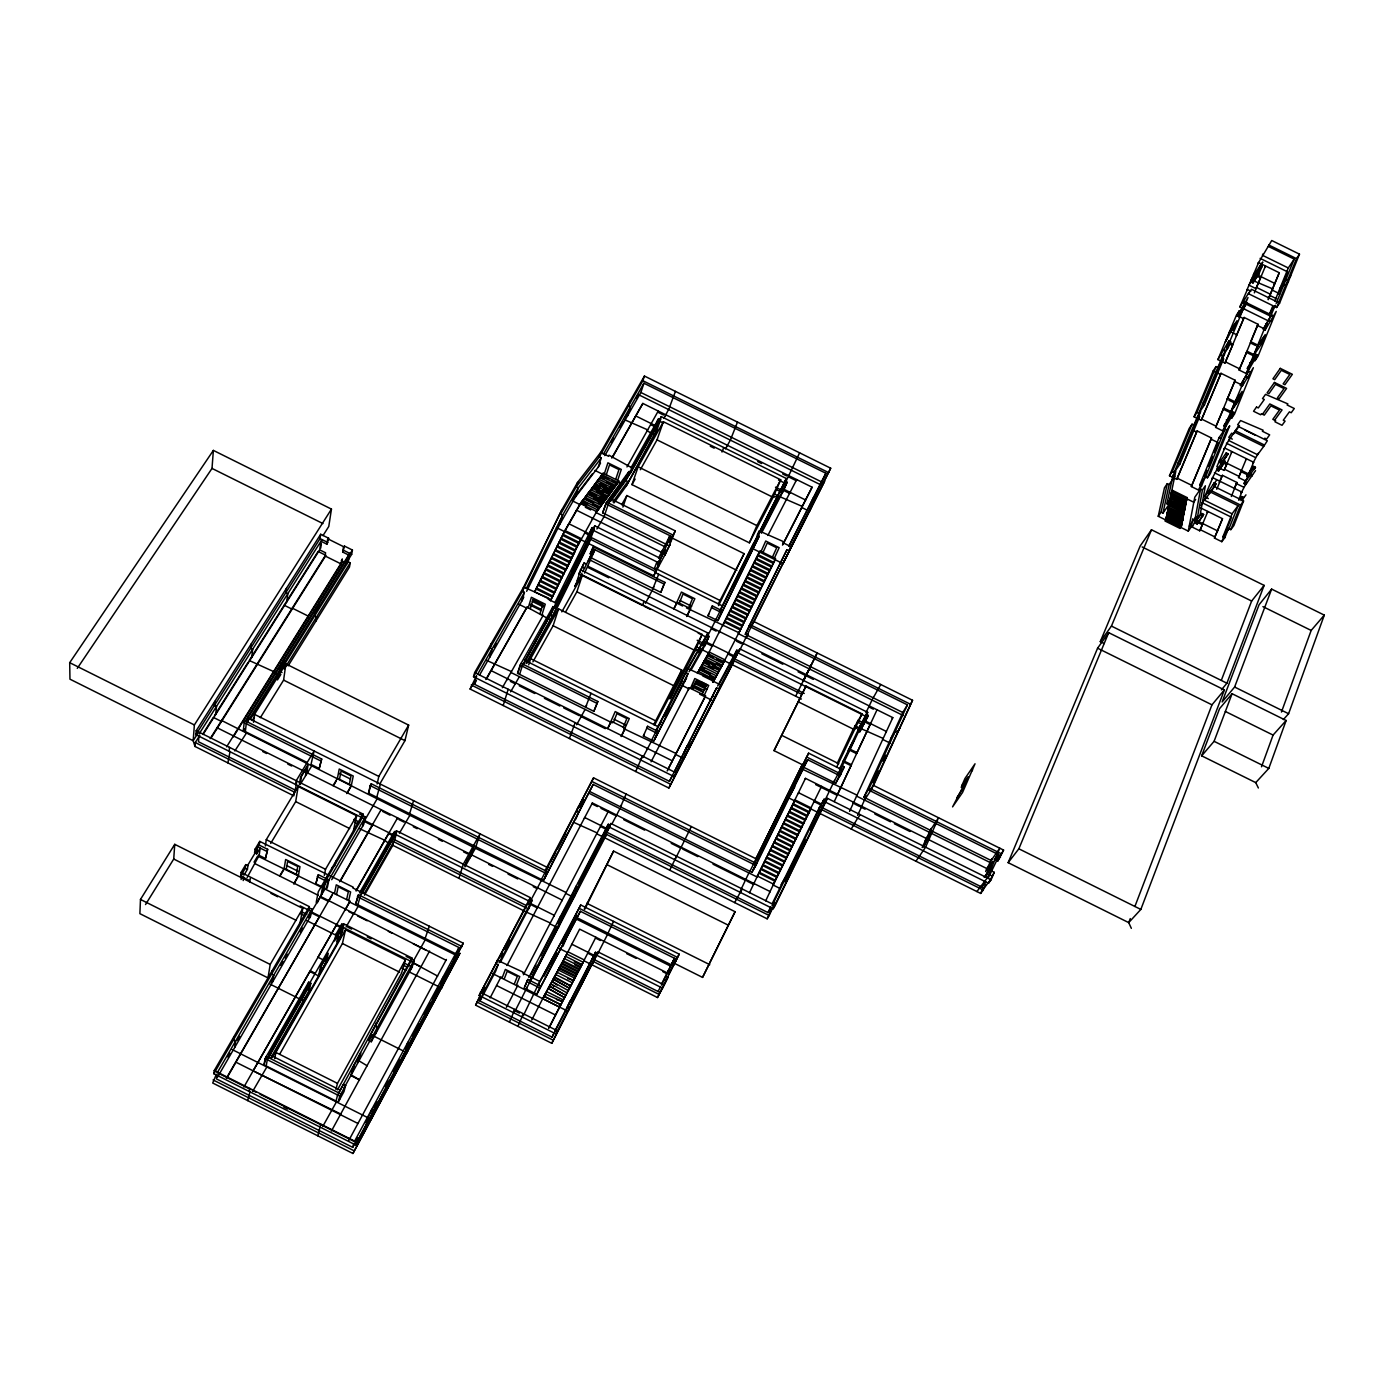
<?xml version="1.0" encoding="UTF-8"?>
<svg xmlns="http://www.w3.org/2000/svg" width="1394" height="1394" viewBox="0 0 1394 1394"><rect width="100%" height="100%" fill="white"/><g stroke="black" fill="none" stroke-linecap="round" stroke-linejoin="round"><path stroke-width="1.5" d="M140.48 899.444L139.888 913.662L267.997 977.908L270.209 964.456L302.777 908.418L174.738 844.328L140.48 899.444L270.209 964.456M145.534 904.567L173.727 859.035L174.738 844.328M77.262 668.371L212.01 468.419L213.369 450.401L331.458 509.106L328.775 526.479L322.972 535.627M331.458 509.106L194.376 724.95L193.174 740.737L194.968 746.452L293.803 795.835L296.434 784.543M194.968 746.452L195.282 742.549L199.882 735.265M362.667 826.189L364.287 818.818L195.892 734.673L196.205 730.717L320.69 534.268L328.618 538.223L326.893 544.2L320.968 541.255L319.662 549.846L325.569 552.773L325.063 555.962L340.763 563.768L342.332 558.942L341.635 563.159L233.321 736.868M198.976 735.84L198.488 741.747L295.528 790.224M214.763 701.409L214.397 705.451L216.471 706.479L215.739 714.442M216.941 728.696L217.046 727.72L562.148 900.088L561.799 900.942M227.902 762.901L230.062 751.383M229.121 751.279L229.522 747.358M251.094 644.098L250.624 648.227L252.662 649.238L251.722 657.445M307.15 762.483L243.288 730.595L244.194 722.702L349.702 553.348M245.344 731.623L246.25 723.73L351.671 554.342L352.421 550.055L344.492 546.099L343.429 547.772M247.4 721.918L247.853 717.927L352.421 550.055M253.551 722.266L254.51 714.355L285.875 663.892L408.651 725.107L404.957 740.632L379.656 784.247M216.331 1074.338L212.707 1083.016L352.926 1153.483L459.881 953.322L352.926 1153.483M247.139 877.523L259.162 855.376L260.19 848.075L256.705 853.842L254.597 852.797L255.102 849.12L259.737 841.401L353.135 887.124L352.926 888.013L463.261 943.215L355.435 1144.857L213.857 1073.711L214.24 1070.575L309.346 906.623L241.075 872.435L245.762 864.628L247.888 865.709M249.125 880.328L240.622 876.059L241.075 872.435M241.11 879.509L241.789 874.125M217.028 1074.774L216.506 1078.921L352.717 1147.367L357.788 1137.957M243.218 880.572L243.689 876.983M240.622 876.059L245.292 868.288L245.762 864.628M243.915 875.188L247.418 869.333L248.01 864.785L257.35 849.26L256.705 853.842M286.397 588.407L285.822 592.642L287.826 593.635L286.711 602.034M249.805 881.949L250.293 878.377M280.839 665.461L280.02 671.542L282.041 672.553M283.714 660.355L283.156 664.45L281.118 663.439M254.597 852.797L259.232 845.095L259.737 841.401M233.861 1036.77L233.408 1039.994L235.603 1041.091L234.697 1047.452M260.347 717.666L283.609 680.115L285.875 663.892M265.383 845.949L266.271 839.658L298.159 786.512L356.655 815.734L353.501 830.493M258.744 855.167L265.452 858.53L267.665 849.312L259.232 845.095M235.969 1062.211L357.979 1123.494M267.665 849.312L265.452 858.53M308.004 617.089L308.161 616.061L292.252 608.132M195.892 734.673L320.045 538.607L320.69 534.268M320.707 548.173L321.369 543.887M326.893 544.2L327.747 538.798L343.621 546.692L342.715 552.076L348.657 555.021L347.193 563.542L341.303 560.597M315.95 621.044L316.595 616.932L314.608 615.939L315.898 607.61L317.902 608.62L318.564 604.421M270.697 843.405L295.702 801.602L298.159 786.512M247.731 1100.615L250.101 1091.397M249.212 1091.485L249.718 1088.4M299.362 784.526L300.581 777.085L308.144 764.504L306.575 773.862M253.516 1070.191L310.252 970.799L315.358 973.361M286.293 869.368L287.6 861.457L297.724 866.51L296.347 874.404M300.163 784.543L301.54 776.197L306.872 767.31L305.46 775.709M272.178 970.694L271.621 974.075L273.782 975.155L272.649 981.829M342.715 552.076L344.492 546.099M250.171 719.548L348.239 561.869L348.97 557.617M348.239 561.869L350.208 562.845L349.476 567.062L288.157 665.827M336.041 1101.033L337.592 1094.987L343.394 1084.41L345.59 1085.508L343.987 1091.589L338.219 1102.131L264.024 1064.877L265.104 1058.604L308.649 982.178L310.81 983.258L309.451 989.879L270.61 1058.22M266.202 1065.957L267.3 1059.701L310.81 983.258M296.748 782.644L295.615 784.508L296.242 780.692L314.086 751L311.019 764.4L319.226 768.512L321.683 758.998L245.327 720.89M268.502 1057.61L269.059 1054.439L343.499 923.717L411.875 957.957L410.899 961.32M321.683 758.998L319.226 768.512M1197.185 518.707L1202.447 489.921L1205.392 485.774L1200.199 514.543L1197.185 518.707L1195.303 517.766L1200.6 489.015L1202.447 489.921M274.705 1058.708L275.855 1052.435L345.52 929.815L405.41 959.804L401.577 973.151L337.487 1089.881M300.215 922.375L302.777 908.418M1167.283 483.666L1161.115 512.121L1162.997 513.062L1169.113 484.572L1167.283 483.666L1164.46 487.778L1158.24 516.268L1188.263 531.097L1191.225 526.984L1192.759 518.742M1188.263 531.097L1194.78 497.24L1200.6 489.015M308.666 910.143L309.346 906.623M315.846 883.726L318.337 874.665L328.897 879.945L327.451 887.054L326.335 888.989L315.846 883.726L318.337 874.665M309.468 918.176L310.792 911.206L300.163 905.873M213.857 1073.711L309.817 908.174L311.942 909.236L310.601 916.224L217.569 1077.074M337.243 779.263L339.23 769.018L353.257 776.022L351.166 786.216L346.845 793.587L351.358 785.292L337.435 778.322L333.079 785.676M339.474 779.351L341.094 771.004L350.992 775.953L349.319 784.264M324.314 875.432L325.516 869.298L356.655 815.734M1173.469 512.556L1167.893 509.803L1168.608 508.775L1183.489 516.111L1182.757 517.139L1187.113 497.588L1172.476 490.357L1165.75 519.979L1167.039 516.86L1166.133 518.15M320.864 896.098L322.572 887.455L326.928 879.928M321.979 894.164L323.513 886.392L325.673 882.681M324.244 887.943L325.656 880.834L363.294 815.891M326.788 878.882L327.503 875.293M227.379 1077.109L319.801 916.119M326.335 888.989L327.764 881.879L365.367 816.936L359.495 813.991M306.854 988.067L306.175 991.395L304.014 990.315L302.707 996.902L304.85 997.982L304.206 1001.24L269.948 984.077M269.495 1055.258L307.307 988.816L308.649 982.178M331.807 868.445L331.999 867.538M336.285 860.725L334.438 866.266M320.184 897.248L328.583 901.448L328.757 900.576M345.555 908.975L345.363 909.846L349.964 901.238L257.716 856.038L254.039 862.154M334.473 893.484L336.268 884.824L350.626 892.003L348.709 900.611M319.906 973.082L321.456 965.728L326.928 956.11L325.342 963.515M336.564 894.53L338.202 886.758L348.326 891.829L346.618 899.566M1168.817 504.698L1175.822 471.189L1172.964 475.371L1166.917 503.774L1168.817 504.698L1162.997 513.062M326.301 962.348L328.252 953.252L320.498 966.896L318.599 975.905L310.078 971.635M318.773 975.068L326.475 961.511L317.989 957.26L336.651 924.571M336.093 934.032L334.595 940.88L340.206 931.035L342.314 932.098L336.721 941.943L338.219 935.113L343.848 925.215L341.722 924.152L336.093 934.032L338.219 935.113M362.196 817.773L363.015 814.044L196.205 730.717M840.094 769.54L842.255 765.829L844.276 766.839L840.059 775.831L807.701 759.73L755.792 865.447L593.182 784.404L543.486 880.503L368.539 793.134L370.177 785.606L371.257 783.759L547.18 871.598L544.479 878.621M371.257 783.759L368.539 793.134M376.972 799.111L364.113 821.345L372.355 825.457L340.45 880.834M365.367 816.936L363.747 824.307L331.72 879.684M340.572 929.31L341.722 924.152M272.178 1057.593L340.432 937.465L341.199 934.067L339.073 933.004L340.589 926.121L413.025 962.383L411.073 969.057M342.732 927.184L343.499 923.717M342.314 932.098L343.464 926.94M377.129 783.968L378.82 776.406L408.651 725.107M372.703 806.499L372.912 805.575M279.915 1053.777L342.419 943.511L345.52 929.815M376.746 797.246L380.388 784.108M372.355 825.457L372.564 824.551M453.73 959.786L456.727 954.228L355.749 903.713L358.467 894.739L462.128 946.596M348.709 911.537L353.745 914.046L353.954 913.192L346.06 927.045M358.467 894.739L355.749 903.713M357.857 904.758L361.412 892.265L396.436 830.754L530.312 897.631L528.988 901.099M380.91 810.594L381.12 809.67L339.578 881.792M356.097 891.027L389.048 832.793M317.849 1135.849L320.742 1124.087M392.097 838.839L393.439 833.385L531.079 902.145L528.448 909.027M397.342 818.801L397.569 817.877L356.306 890.156M364.461 895.209L392.812 845.304L393.718 841.697M395.53 834.414L396.436 830.754M396.14 834.361L394.781 839.815L364.217 893.554M335.919 1089.446L337.47 1083.365L405.41 959.804M409.644 813.66L413.565 800.661M338.759 1092.879L411.875 957.957M338.219 1102.131L339.787 1096.102L345.59 1085.508M339.387 1100.023L340.955 1093.976L266.306 1056.495L264.024 1064.877M340.728 1113.998L255.119 1071.847M352.194 1072.735L354.006 1065.94M357.648 1062.786L359.495 1055.938M358.572 1061.479L360.837 1053.08L353.065 1067.264L350.87 1075.576L359.513 1079.914L351.061 1074.809M406.159 956.406L414.123 960.396L412.154 967.07L371.274 1041.736L369.131 1040.656L370.856 1034.331L411.997 959.316M376.258 1022.865L375.369 1026.089L377.547 1027.169L375.77 1033.546M371.274 1041.736L373.034 1035.411L414.123 960.396M838.892 773.025L867.713 712.351L739.813 648.855L668.876 788.046L470.127 689.054L476.382 675.985M717.649 686.005L736.851 650.162L738.837 651.155L674.104 776.615L473.524 676.735L474.674 672.588L523.656 587.031L561.974 509.577L577.569 482.429L600.709 452.405L644.429 376.049L830.702 468.21L788.847 550.909L786.861 549.916L749.014 626.237L907.424 704.876L868.41 789.928L1000.143 855.428L996.205 860.638M367.197 1065.818L358.781 1060.712M672.291 775.831L669.468 781.354L474.361 684.193L476.661 675.968M491.246 643.645L490.061 647.861L492.117 648.89L489.747 657.219M352.717 1147.367L353.832 1143.498M490.671 671.577L490.967 670.549L672.326 760.828L671.891 761.786M355.435 1144.857L463.261 943.215M479.484 675.201L521.896 600.901L524.423 592.363L522.384 591.352L523.656 587.031L548.574 598.165L548.225 599.246L556.415 603.323L522.192 666.158L519.631 674.382M370.543 1113.388L371.71 1109.415L373.906 1110.53L374.812 1107.533M425.153 938.423L429.3 926.226M486.576 678.756L527.037 607.104L550.996 620.243L588.895 543.677L594.245 528.622L592.206 527.612L591.248 529.319L554.917 602.713M528.239 607.714L531.393 597.294L545.263 604.194L542.022 614.562M507.12 679.767L507.433 678.739M421.005 966.791L412.554 962.557L437.611 976.061M530.278 608.725L533.1 599.385L542.893 604.247L540.001 613.552M664.729 546.657L596.057 512.591L596.423 511.476L580.322 503.495L564.936 530.504L581.141 538.554L550.473 600.901L550.822 599.838L534.616 591.788L563.037 534.338L581.89 501.265L581.141 503.06L586.508 505.726M561.974 509.577L522.384 591.352L473.524 676.735M503.199 705.521L508.165 689.263M526.636 591.317L559.883 524.127L562.636 515.135L578.179 488.022L601.25 457.929L599.263 456.953L576.14 487.011L560.597 514.125L562.636 515.135L526.34 588.495M521.129 663.317L597.834 701.496L593.844 711.341L517.575 673.372L520.119 665.112L553.017 606.564L555.056 607.592L594.245 528.622M520.485 665.391L517.575 673.372M515.658 682.833L515.344 683.862L510.413 681.405M577.569 482.429L576.14 487.011L578.179 488.022L575.339 497.118L559.883 524.127M523.203 664.346L556.415 603.323L594.768 525.834L660.39 558.402L658.717 562.81L591.248 529.319L588.32 538.241M564.936 530.504L535.226 590.934M568.456 524.824L568.804 523.708L589.854 534.146M458.905 878.342L463.331 864.175L479.989 833.821L475.389 848.249L465.387 866.144M407.048 1052.819L408.024 1049.717L405.881 1048.636L407.85 1042.363L410.01 1043.444L411.003 1040.29M465.038 865.291L473.733 847.203L470.963 855.968M576.158 511.337L576.506 510.204L665.269 554.237L657.881 567.916M464.986 866.876L467.443 859.07M528.709 664.833L530.661 658.648L558.558 608.864L681.718 670.078L674.818 686.249L654.727 724.897M592.415 473.803L571.941 500.62L579.974 504.611L580.322 503.495M582.326 501.509L582.675 500.394L598.723 508.357L598.357 509.472L599.873 506.789L583.842 498.843L582.326 501.509L587.658 504.158M469.935 857.85L472.409 849.991M550.822 599.838L579.259 542.388L563.037 534.338M583.842 498.843L583.476 499.958L585.01 497.292L601.006 505.238L600.64 506.353L603.288 502.136L587.31 494.225L584.644 498.425L585.01 497.292M471.294 855.742L471.573 854.853M585.811 496.874L586.16 495.759L602.156 503.687L601.772 504.802L598.235 503.042M587.31 494.225L586.961 495.34L588.477 492.692L604.404 500.603L604.038 501.718L589.889 494.696M588.477 492.692L588.111 493.824L589.627 491.176L605.536 499.069L605.17 500.185L599.873 497.553M553.017 606.564L550.316 615.033L524.928 660.268M596.336 495.794L589.261 492.291L589.627 491.176M601.006 496.02L606.285 498.651L606.669 497.536L590.76 489.66L590.411 490.775L591.91 488.144L607.784 496.003L607.418 497.118L596.841 491.873M575.339 497.118L598.357 466.938L601.25 457.929M591.91 488.144L591.544 489.259L593.042 486.628L608.899 494.487L608.533 495.602L610.014 492.971L594.192 485.112L593.827 486.227L599.106 488.841M603.253 492.971L592.694 487.743L593.042 486.628M600.222 487.342L594.959 484.729L595.325 483.613L611.13 491.455L610.764 492.552L603.741 489.085M597.573 480.616L597.224 481.732L598.706 479.135L614.44 486.924L611.861 491.054L612.227 489.939L596.458 482.115L596.092 483.23L597.573 480.616L613.343 488.44L612.977 489.538L609.474 487.813M598.706 479.135L598.34 480.25L599.821 477.637L615.538 485.426L615.172 486.541L606.442 482.219M578.423 544.444L597.573 509.908L581.507 501.945M599.821 477.637L599.455 478.752L600.936 476.156L616.636 483.945L616.27 485.042L617.734 482.446L602.051 474.674L601.685 475.79M604.072 478.996L600.587 477.271L600.936 476.156M532.909 661.854L553.104 625.732L558.558 608.864M579.974 504.611L603.166 473.211L618.814 480.965L596.057 512.591M446.132 960.292L320.359 896.377L317.327 902.772M584.992 531.741L584.626 532.856L589.488 535.261M604.334 473.786L607.906 462.808L621.306 469.447L617.647 480.39M630.053 401.158L628.555 405.776L630.489 406.752L627.492 415.917M606.303 474.762L609.509 464.916L618.953 469.586L615.695 479.414M442.351 978.971L440.731 983.903L442.856 984.966L441.793 988.224M592.276 519.317L592.624 518.219M597.573 509.908L597.207 511.023L598.723 508.357M589.871 534.756L592.206 527.612M446.097 975.086L445.017 978.396L442.891 977.333M599.873 506.789L599.507 507.904L601.006 505.238M644.08 601.302L642.495 605.466L578.946 573.892L584.121 562.915L586.107 563.908M593.286 530.347L594.768 525.834M596.893 528.988L604.107 516.582L608.603 503.112L630.82 472.583L632.353 468.088L608.986 455.193L608.62 456.326L600.709 452.405L599.263 456.953L642.878 380.719L644.429 376.049M579.887 572.22L577.116 580.636L579.085 581.612L581.873 573.195M594.053 498.86L602.905 503.251L603.288 502.136M578.946 573.892L584.121 562.915M604.839 455.611L640.874 392.481L643.923 383.228L825.893 473.263L789.84 544.845M605.623 503.792L672.657 537.038L669.277 545.856L602.644 512.8L606.582 502.101L628.851 471.608L630.82 472.583L660.564 419.611L658.613 418.653L630.907 467.948M565.633 611.931L576.872 591.788L582.431 575.008L702.106 634.444L695.17 650.562L670.061 698.934L676.787 683.165L702.106 634.444M582.814 571.523L593.966 549.428L592.171 554.777L590.202 553.801L593.495 546.187M457.284 952.555L458.94 947.519L357.369 896.691M602.609 490.583L609.648 494.068L610.014 492.971M635.35 417.05L635.734 415.917L655.006 425.466M590.167 557.304L592.99 548.8L664.049 584.069L660.808 592.38L592.067 558.245M608.603 503.112L610.119 498.564L632.353 468.088L661.279 416.597L786.303 478.49L782.086 488.301M610.572 486.314L614.074 488.039L614.44 486.924M584.574 573.073L594.977 549.776L592.171 554.777M783.01 544.252L812.092 487.203L642.843 403.424L612.471 457.319M612.14 480.965L617.35 483.561L617.734 482.446M628.851 471.608L625.819 480.547L610.99 500.934M613.952 502.973L626.272 485.948L657.393 428.707L660.564 419.611M651.155 423.549L650.771 424.682L656.539 427.54M622.891 507.085L626.864 495.532L744.1 553.662L718.52 605.606M631.987 484.642L638.138 466.781L663.387 421.72L780.71 479.78L773.043 497.309L749.362 542.824L631.987 484.642L635.124 479.048M612.994 501.927L627.788 481.522L625.819 480.547L655.459 427.749L658.613 418.653M659.676 421.197L661.279 416.597M640.334 469.726L657.027 439.859L663.387 421.72M665.496 415.97L665.896 414.837M669.712 406.752L675.428 391.383M670.044 406.7L663.875 418.427M1255.75 782.626L1268.801 768.408L1286.139 720.489L1232.087 693.724L1219.593 708.605L1201.663 755.827L1255.75 782.626L1258.364 787.993M1283.351 719.583L1288.596 713.728L1324.3 615.12L1271.642 589.104L1259.078 604.717L1222.137 701.949L1234.614 687.033L1271.642 589.104M569.414 738.506L575.182 722.632M1261.518 766.787L1273.071 735.074L1286.139 720.489M1281.452 712.055L1311.162 630.437L1324.3 615.12M554.917 1030.88L595.499 952.259L597.573 953.287L551.78 1043.304L475.615 1005.161L479.745 996.344M665.931 976.201L667.987 977.246L664.224 984.983L598.096 951.945L556.032 1033.982L479.153 995.49L530.312 897.631M581.577 715.645L581.211 716.638L605.31 728.644M591.021 693.306L585.602 707.228L586.578 705.416M664.224 984.983L660.094 992.511L592.537 958.741L552.094 1037.136L479.954 1001.014L481.749 996.17M523.29 1015.773L539.757 981.481L522.75 972.977L523.081 972.141L497.257 960.222L496.02 963.55L498.128 964.613L495.672 971.217L479.954 1001.014M593.844 711.341L597.834 701.496M654.291 568.804L656.957 561.817M496.595 985.541L555.509 1015.024M658.543 558.332L669.974 535.592L667.848 541.151L669.887 542.161L675.288 530.887L610.119 498.564M528.03 904.357L529.354 900.907M1201.663 755.827L1214.087 741.312L1232.087 693.724M542.736 998.662L559.552 1007.078L584.347 959.996L568.003 951.841L542.736 998.662L492.343 973.448M556.485 527.594L653.751 575.861L659.118 564.657L657.097 563.646M659.658 561.085L656.33 569.815L589.279 536.533M663.248 553.244L670.619 536.028L667.848 541.151M659.118 564.657L653.751 575.861M658.717 562.81L664.136 551.484L662.098 550.473M502.31 977.455L505.377 969.422L519.77 976.619L516.599 984.617M1130.273 918.594L1128.722 922.619L1140.832 909.428L1224.368 689.908L1108.7 632.667L1097.583 648.193L1008.158 862.659L1128.722 922.619L1131.336 928.334M1221.405 689.856L1226.912 683.217L1264.131 585.393L1151.479 529.772L1140.187 545.978L1100.302 641.641L1104.187 643.558M479.153 995.49L529.999 899.182L532.09 900.228L529.459 907.111L500.638 961.79M537.439 887.751L537.108 888.605L533.24 886.671M648.68 597.608L649.064 596.58M666.524 550.978L664.851 555.335L670.2 544.165L666.524 550.978L664.502 549.968M669.887 542.161L675.288 530.887M541.43 879.475L593.565 777.852L756.593 859.07L808.625 753.161L841.07 769.296M545.106 870.57L593.565 777.852M653.333 588.181L645.457 603.306M658.665 574.276L652.95 588.477L653.856 586.804M1134.89 906.483L1211.961 704.824L1224.368 689.908M1221.475 679.958L1251.638 601.041L1264.131 585.393M504.419 978.518L507.172 971.304L517.331 976.392L514.491 983.554M543.486 880.503L593.182 784.404M590.202 553.801L593.931 547.145L664.938 582.396L660.808 592.38M578.092 807.143L576.663 810.803L578.702 811.831L575.861 819.097M613.465 722.336L616.88 713.606L626.83 718.555L623.345 727.267M721.987 452.039L723.747 447.526M1228.532 528.274L1224.803 537.701L1222.956 536.795L1228.968 528.727L1230.815 529.65L1240.538 505.064L1243.57 500.951L1214.017 486.384M1241.706 496.525L1241.096 498.059L1242.943 498.965L1243.535 497.431L1241.706 496.525L1239.283 499.801M1247.578 474.622L1249.39 475.511L1248.797 477.009L1246.985 476.121L1247.578 474.622L1253.624 466.363L1255.454 467.269L1244.615 482.097L1244.023 483.596L1245.853 484.485L1255.541 470.614M1255.454 467.269L1254.861 468.767L1253.032 467.861L1246.985 476.121M1263.678 446.428L1267.32 440.765L1238.22 426.425L1228.741 440.521L1257.615 454.74L1263.678 446.428L1234.648 432.14M1243.57 500.951L1233.864 525.59L1230.815 529.65M726.971 446.394L727.407 445.278M737.496 422.086L730.351 440.103L725.455 448.903M1222.956 536.795L1232.052 513.811L1238.081 505.673L1210.445 492.03L1211.055 490.514L1240.538 505.064M1200.53 507.852L1222.503 518.69L1214.453 538.067L1221.806 541.691L1231.494 517.226L1202.255 502.798L1201.018 505.83M1244.615 482.097L1246.445 482.986L1241.061 493.058L1241.81 492.047L1212.728 477.706L1211.996 478.734L1217.345 468.645L1219.158 469.534L1225.082 461.24L1223.252 460.351L1222.643 461.85L1224.472 462.738L1225.082 461.24M1228.741 440.521L1229.334 439.04L1224.019 449.077L1224.751 448.049L1253.607 462.268L1245.8 481.104L1238.552 477.532L1241.671 470.562M1257.615 454.74L1258.19 453.277L1252.857 463.296L1253.607 462.268M1238.639 500.08L1241.81 492.047M1245.853 484.485L1246.445 482.986M1228.968 528.727L1238.081 505.673M1244.023 483.596L1250.662 473.855L1252.492 474.762M1253.032 467.861L1253.624 466.363M584.365 818.417L584.713 817.511L607.383 828.82M1234.596 487.482L1236.931 482.481L1222.416 475.319L1219.262 482.307M1214.453 538.067L1222.503 518.69M1231.355 496.491L1236.931 482.481M1238.552 477.532L1246.393 458.713L1245.644 459.741M769.593 892.404L770.08 891.55L592.363 802.961L591.997 803.868L597.381 806.551M1196.993 516.547L1192.375 527.159L1199.729 530.8L1202.935 523.656M1224.751 448.049L1216.84 466.816L1224.071 470.388L1227.208 463.418M1199.729 530.8L1207.849 511.459L1207.117 512.469M1216.77 489.294L1222.416 475.319M1224.071 470.388L1231.965 451.604L1231.233 452.632M1197.132 524.039L1203.632 514.369L1201.767 513.462L1195.913 521.6L1195.285 523.133L1197.132 524.039L1203.632 514.369M1207.622 492.674L1214.122 482.934L1215.951 483.84L1209.452 493.563L1207.622 492.674L1204.695 496.752L1208.354 498.547M1217.345 468.645L1216.735 470.144L1218.565 471.033L1219.158 469.534M1221.58 463.592L1222.172 462.094L1220.36 461.205L1219.767 462.686L1221.58 463.592L1228.097 453.782L1226.267 452.876L1220.36 461.205M1201.767 513.462L1201.158 514.996L1203.005 515.919M1215.951 483.84L1215.341 485.356L1213.512 484.45L1214.122 482.934M1226.267 452.876L1225.657 454.374L1227.487 455.263M509.455 1022.098L513.706 1012.166M513.306 1012.584L514.613 1009.378M679.296 603.132L682.973 594.071L692.435 598.775L688.706 607.801M537.788 992.301L540.524 985.819L527.803 979.459L524.127 987.963L536.777 994.288L580.374 911.275L676.543 959.316L661.645 989.095M525.155 985.976L527.803 979.459M553.888 916.172L554.237 915.318L531.079 903.748M1261.187 343.83L1263.922 337.121L1257.423 346.618M1207.378 477.793L1226.79 430.032L1229.752 425.797L1210.323 473.629L1207.378 477.793L1205.549 476.887L1199.711 485.147L1201.541 486.036L1205.566 476.121M1223.897 425.832L1229.769 417.398L1231.582 418.287L1233.951 412.432L1232.139 411.544L1223.897 425.832L1225.692 426.721L1233.951 412.432M1250.383 372.024L1248.606 371.135L1240.381 385.406L1242.159 386.295L1253.363 367.702L1234.544 414.035L1231.582 418.287M1247.334 368.365L1253.223 359.757L1255.018 360.645L1257.318 354.965L1255.541 354.093L1247.334 368.365L1249.111 369.236L1257.318 354.965M1273.245 315.811L1271.485 314.939L1263.312 329.176L1265.055 330.047L1276.224 311.42L1257.98 356.306L1255.018 360.645M1267.738 320.585L1239.876 306.889L1249.111 292.357L1248.536 293.733L1276.608 307.516L1296.49 258.622L1299.487 254.161L1271.729 240.517L1257.893 263.693L1258.608 262.595L1279.256 272.736L1268.209 299.71M1276.608 307.516L1279.605 303.125L1299.487 254.161M1204.695 496.752L1212.728 477.706M1232.052 513.811L1204.555 500.237L1205.165 498.721L1202.255 502.798M526.235 989.008L610.328 825.265L608.289 824.255L528.779 977.56M527.263 987.022L514.839 1011.539M529.912 980.522L610.903 823.488L775.169 905.403L827.461 798.361L991.117 879.788L994.253 872.33L992.214 871.302M1173.173 514.003L1167.58 511.249L1168.311 510.204L1183.21 517.575L1182.199 520.049L1182.931 519.021L1167.998 511.65L1167.283 512.696L1172.877 515.449M1182.931 519.021L1181.903 521.513L1182.635 520.485L1167.702 513.114L1166.97 514.142L1167.998 511.65M1182.635 520.485L1181.624 522.977L1182.356 521.948L1167.388 514.56L1166.673 515.588L1167.702 513.114M1182.356 521.948L1181.328 524.44L1182.06 523.412L1167.074 516.024L1166.36 517.052L1167.388 514.56M1182.06 523.412L1181.049 525.921L1181.781 524.893L1166.778 517.488L1166.046 518.516L1167.074 516.024M1181.781 524.893L1180.753 527.385L1183.21 517.575M1199.711 485.147L1219.123 437.542L1224.977 429.143L1226.79 430.032M1243.326 301.156L1269.498 314.016L1272.53 306.575M1274.813 300.999L1288.283 267.962L1294.224 259.11L1268.244 246.355M1169.479 475.755L1172.302 471.625L1174.131 472.531L1197.777 415.726L1199.589 416.632L1193.856 425.083L1192.062 424.194L1189.221 428.411L1169.479 475.755L1176.763 479.344L1197.132 430.903L1211.525 438.012L1191.347 486.541L1198.631 490.13L1202.674 480.233M1204.277 476.278L1206.699 470.336M1208.319 466.363L1212.362 456.465M1213.965 452.492L1218.007 442.595L1210.811 439.04M1194.066 416.754L1196.923 412.537L1198.718 413.426L1221.806 357.962L1223.601 358.833L1217.833 367.476L1216.056 366.587L1213.198 370.874L1194.066 416.754L1201.245 420.291L1221.005 373.296L1235.189 380.283L1227.086 399.329L1227.818 398.266L1234.945 401.786L1230.954 411.578L1223.81 408.059L1215.603 427.366L1222.782 430.903L1243.5 382.008M1250.976 341.774L1257.998 345.224L1254.13 354.703L1247.09 351.253L1239.109 370.02L1246.166 373.487L1264.375 328.845L1257.388 325.412L1251.045 340.903M1270.979 312.657L1272.583 308.684M1279.64 291.398L1287.603 271.865L1260.106 258.36M1242.159 386.295L1243.709 382.479M1265.055 330.047L1266.571 326.353M1274.726 306.332L1270.683 316.246L1242.751 302.533M1205.549 476.887L1224.977 429.143M1229.769 417.398L1232.139 411.544M1240.381 385.406L1248.606 371.135M1253.223 359.757L1255.541 354.093M1263.312 329.176L1271.485 314.939M1276.172 303.422L1294.224 259.11M1268.226 298.978L1279.256 272.736M1187.113 497.588L1185.841 501.422L1186.573 500.394L1171.901 493.162L1171.187 494.173L1172.18 491.751L1170.768 493.807M1191.347 486.541L1211.525 438.012M1215.603 427.366L1235.189 380.283M1239.109 370.02L1258.12 324.332L1244.145 317.449L1236.217 335.937M1186.573 500.394L1185.562 502.833L1186.294 501.805L1171.605 494.556L1170.89 495.584L1171.901 493.162M1186.294 501.805L1185.283 504.245L1186.015 503.217L1171.309 495.968L1170.594 496.978L1185.736 504.645L1184.743 507.085L1173.678 501.631M1186.015 503.217L1185.022 505.656L1185.736 504.645M1185.458 506.057L1184.464 508.514L1185.179 507.486L1170.402 500.202L1169.705 501.23L1171.012 497.362L1170.298 498.39L1185.458 506.057L1184.743 507.085M1185.179 507.486L1184.168 509.943L1184.9 508.915L1170.106 501.613L1169.392 502.642L1170.402 500.202M1184.9 508.915L1183.889 511.371L1184.621 510.343L1169.81 503.042L1169.096 504.07L1170.106 501.613M1184.621 510.343L1183.611 512.8L1184.342 511.79L1169.514 504.471L1168.799 505.499L1184.064 513.219L1183.053 515.693L1183.767 514.665L1168.904 507.329L1168.189 508.357L1169.514 504.471M1184.342 511.79L1183.332 514.247L1184.064 513.219M1182.757 517.139L1183.767 514.665M559.586 924.588L558.192 927.951L549.916 923.821L550.247 922.967L526.74 912.234M563.821 914.377L562.409 917.792L560.318 916.747L557.513 923.56L573.335 893.031L575.391 894.059L573.962 897.492L565.737 893.38L566.086 892.526L475.389 848.249M1241.078 311.611L1238.778 317.118L1246.863 302.846L1241.078 311.611L1239.318 310.757L1236.461 315.114L1217.903 359.582L1224.977 363.067L1233.01 344.318L1229.491 342.593M1261.605 267.352L1259.862 266.498L1262.79 262.037L1257.615 271.917L1259.357 272.771L1253.554 281.623L1251.812 280.769L1248.937 285.16L1255.855 288.558L1261.047 276.692M1171.483 492.779L1172.476 490.357M1176.763 479.344L1197.132 430.903M1201.245 420.291L1221.005 373.296M1224.977 363.067L1244.145 317.449M1254.339 292.879L1265.491 265.975L1264.776 267.073M1170.594 496.978L1171.605 494.556M1170.298 498.39L1171.309 495.968M1168.799 505.499L1169.81 503.042M1167.893 509.803L1168.904 507.329M1167.58 511.249L1168.608 508.775M1167.283 512.696L1168.311 510.204M600.919 825.579L600.535 826.485L607.017 829.709M517.923 1026.35L522.227 1016.435M521.844 1016.853L523.168 1013.665M574.049 891.289L576.21 886.096L578.283 887.124L579.747 883.639M1233.028 330.221L1236.983 320.742L1229.212 332.486M1220.761 355.278L1222.538 356.15L1230.658 341.861L1228.881 340.99L1217.903 359.582M1230.658 341.861L1228.306 347.507L1226.528 346.618L1228.881 340.99M1239.318 310.757L1237.036 316.264L1248.013 297.549L1229.438 342.262L1226.528 346.618M1252.979 282.965L1256.36 274.879L1254.635 274.026L1251.254 282.111L1252.979 282.965L1258.799 274.13L1262.162 266.01L1260.42 265.156L1254.635 274.026M1251.254 282.111L1257.057 273.259L1260.42 265.156M1008.158 862.659L1018.857 848.789L1108.7 632.667M1100.302 641.641L1111.436 626.08L1151.479 529.772M1174.131 472.531L1179.829 464.202L1199.589 416.632M1198.718 413.426L1204.451 404.922L1223.601 358.833M1239.876 306.889L1247.403 289.482L1250.871 291.172M1258.608 262.595L1246.689 290.562L1247.403 289.482M1225.988 340.868L1229.926 331.406L1236.931 334.856M1172.302 471.625L1192.062 424.194M1196.923 412.537L1216.056 366.587M1262.999 253.935L1262.441 255.276L1288.283 267.962M686.597 677.972L653.716 741.12L643.383 735.98L647.635 726.274L658.02 731.449L654.657 739.308M536.777 994.288L580.374 911.275M608.289 824.255L604.299 833.281L769.157 915.492L775.291 902.423M985.593 884.493L983.258 890.052L821.031 809.322L818.905 812.946L980.662 893.432L982.997 887.873M988.015 878.481L999.115 855.585L995.804 859.941L997.825 860.952L1003.575 850.079L873.533 785.432L871.25 789.126M995.804 859.941L998.121 854.417L994.183 859.628M607.331 826.102L773.147 908.783L826.154 800.208L824.115 799.198L823.262 801.027L988.485 883.238L994.253 872.33M997.825 860.952L1003.575 850.079M606.338 834.292L604.839 837.846L767.17 918.82L769.157 915.492M609.37 827.112L610.903 823.488M609.561 827.06L532.159 977.56M932.272 831.225L991.099 860.481L991.901 858.669L985.628 871.511L991.361 863.949L987.614 872.818L984.181 877.331M985.506 876.809L990.559 866.876M653.716 724.653L681.718 670.078M661.453 984.251L674.487 958.288L671.699 964.021L673.755 965.049L679.192 954.158L580.74 904.985L538.398 984.756M616.183 815.926L616.566 815.02M626.133 794.075L620.539 806.865L621.48 805.052M635.699 771.527L641.588 758.092M640.63 759.939L642.286 756.036M562.915 946.334L565.72 939.765L563.664 938.737L580.74 904.985M647.147 749.467L647.548 748.508M651.643 740.092L685.918 672.622L707.002 635.35L709.006 636.326L705.486 644.394L690.832 670.479M655.947 730.404L687.678 668.545L707.891 632.998L580.34 569.658M544.026 996.292L560.806 1004.691L544.026 996.292L550.717 983.763L567.027 992.911M544.34 995.699L544.775 994.706L531.741 1019.99M545.298 993.939L562.409 1001.537L556.467 999.533M653.716 741.12L687.974 673.65L685.918 672.622L687.678 668.545L712.787 679.784L712.317 680.795L720.541 684.872L718.677 688.915L716.638 687.887L669.468 781.354M546.57 991.587L563.315 999.951M707.943 615.782L712.334 605.92L722.214 610.816L717.771 620.661L707.943 615.782L708.832 614.092M554.08 986.429L550.717 983.763M554.132 977.612L554.481 976.811L570.721 985.924L555.979 978.536M555.387 975.312L555.736 974.511L572.307 982.805L571.941 983.606M567.654 978.536L573.526 980.487L556.973 972.21L556.624 973.012L564.361 958.567L580.775 966.774L580.409 967.575L574.938 964.84M584.313 909.01L613.587 851.107L735.074 911.711L702.559 977.403L673.616 962.94M557.861 970.729L558.21 969.928L574.746 978.187L574.38 978.989M564.361 958.567L564.012 959.386L579.643 929.136L669.068 973.814M565.232 957.12L565.581 956.319L581.96 964.509L581.594 965.31L574.328 961.668M566.452 954.89L566.8 954.071L583.145 962.261L582.797 963.062M684.471 681.736L687.974 673.65M718.241 604.003L744.1 553.662M571.54 945.062L571.906 944.243L594.733 955.657M655.389 753.579L655.807 752.603M704.214 641.798L707.891 632.998M584.94 909.01L613.587 851.107M711.864 627.77L711.428 628.781L716.133 631.116M715.802 619.685L785.188 481.296L787.14 482.254L783.254 491.019L761.42 533.188M704.597 646.102L709.006 636.326M716.098 619.337L707.49 636.239M720.228 609.84L786.303 478.49M749.362 542.824L756.872 525.608L780.71 479.78M962.505 784.63L961.268 787.453L966.774 779.455L952.572 806.882L962.557 792.437L975.033 763.79L964.979 778.462L961.895 785.519L968.168 776.772L962.888 788.917L956.772 797.769M717.771 620.661L759.19 536.202L757.203 535.226L759.103 530.887L783.393 541.604L782.905 542.684L790.834 546.622L788.847 550.909M688.392 689.751L689.263 687.765L705.521 695.833L704.615 697.819M751.575 548.069L778.479 495.532M690.483 688.375L694.804 678.529L708.71 685.43L704.301 695.24M698.952 670.653L699.387 669.643L715.401 677.606L714.948 678.599L709.616 675.951M710.591 674.156L699.945 668.859L700.38 667.865L716.377 675.811L715.924 676.804L722.162 665.147L706.305 657.271L705.852 658.264M701.931 665.304L702.367 664.311L718.311 672.239L717.858 673.232M702.907 663.544L703.36 662.551L719.287 670.462L718.834 671.455M709.197 664.415L703.9 661.784L704.336 660.791L720.245 668.684L719.792 669.678L712.735 666.175M759.19 536.202L718.642 618.971M922.148 847.517L931.175 828.472L930.373 830.284L863.914 797.229L902.807 712.508L907.424 704.876M692.522 689.385L696.408 680.551L706.218 685.43L702.262 694.229M706.828 656.522L707.281 655.529L723.103 663.387L722.667 664.38M713.083 657.393L707.803 654.779L708.239 653.786L724.061 661.645L723.608 662.62M697.401 673.424L709.215 652.043L725.019 659.885L712.996 682.206L713.449 681.213L702.733 675.898M712.735 645.23L712.299 646.224L704.423 642.32M719.287 632.667L719.722 631.674M686.44 607.906L738.89 632.719L738.437 633.712L903.277 715.558M788.987 475.755L788.499 476.853L796.201 480.669L796.688 479.571L767.867 535.453M707.803 654.779L759.416 551.954L722.754 625.941M799.616 452.823L785.205 483.056M758.946 553.017L759.887 550.891L775.587 558.68L774.628 560.771M761.072 551.484L765.724 541.011L779.159 547.685L774.402 558.088M763.023 552.442L767.223 543.068L776.702 547.772L772.45 557.112M790.102 492.343L789.614 493.424L781.895 489.608M565.79 995.246L549.463 986.098L563.943 994.323M557.182 985.018L551.972 981.446L568.264 990.576L577.168 973.604L560.684 965.362L560.336 966.164L576.802 974.406L578.371 971.322L561.904 963.097L561.573 963.899L578.005 972.123L595.883 937.256M588.198 952.398L587.832 953.2L594.367 956.458M552.094 1037.136L554.22 1032.431M713.972 680.394L714.425 679.401L698.394 671.438L697.941 672.431L700.38 667.865M716.899 675.01L717.352 674.016L701.374 666.088L700.938 667.081L704.475 668.841M720.75 667.9L721.203 666.924L705.312 659.031L704.876 660.024L715.453 665.287M716.429 663.527L721.709 666.14L722.162 665.147M728.504 653.054L728.051 654.047L734.342 657.184M551.78 1043.304L569.414 1008.123L567.306 1007.06L570.198 1000.665L572.324 1001.728L597.573 953.287M556.032 1033.982L557.461 1030.828L480.355 992.214M683.565 753.684L687.103 745.912L689.176 746.957L690.971 743.037M739.813 631.012L773.269 563.42L757.587 555.648M668.876 788.046L734.272 660.843M674.104 776.615L739.813 648.855M569.414 1008.123L567.968 1011.277L544.618 999.603M572.324 1001.728L573.805 998.505M685.621 754.712L683.862 758.563L675.637 754.468L676.055 753.509L623.832 728.679M592.311 959.037L595.499 952.259M772.816 564.343L773.757 562.374L758.057 554.603M674.173 772.137L716.638 687.887M738.977 651.869L753.736 621.463L912.547 700.276L870.431 790.921L864.507 800.051M873.533 785.432L912.547 700.276M713.188 700.868L715 696.913L712.979 695.902M596.597 955.204L598.096 951.945M733.035 658.264L736.851 650.162M805.07 501.073L805.558 499.993L782.365 488.51M865.116 809.2L861.213 807.248L866.301 796.131M857.606 815.42L861.771 806.359L861.213 807.248M873.045 782.714L878.429 770.952M882.925 761.141L885.626 755.269M902.807 712.508L745.302 634.322L749.885 624.547L910.212 704.127M608.011 933.196L613.534 921.382M742.828 644.376L743.298 643.366M849.556 811.395L892.787 717.614L588.233 566.382M786.861 549.916L745.302 634.322M782.94 563.612L824.551 481.383L782.94 563.612L753.143 548.835M809.513 511.337L811.517 507.033L809.583 506.074L813.608 497.397L815.56 498.355L817.598 493.981M830.667 792.071L837.097 795.26L851.455 764.696L843.475 760.741M848.789 751.593L854.435 739.517L848.545 749.658L856.508 753.614L870.588 723.625M834.274 801.567L877.035 709.79M823.68 802.979L834.57 780.431M839.432 769.139L861.074 723.817M865.918 712.787L873.306 697.401M857.798 730.822L866.301 714.46L868.288 715.436L859.784 731.798L857.798 730.822L865.413 715.976M842.255 765.829L833.717 782.226M590.254 791.775L751.924 872.348L803.554 767.205L835.738 783.219L839.083 776.057M859.784 731.798L868.288 715.436M837.236 763.32L853.285 729.114L862.067 713.885L806.028 686.057L774.036 750.634L803.031 765.062M578.336 883.395L605.257 831.434L768.007 912.6L770.621 907.006M772.381 903.277L819.864 806.499M771.997 905.873L823.262 801.027M836.539 767.38L862.067 713.885M767.17 918.82L772.415 907.651M765.689 900.872L774.959 881.2L758.824 873.149L749.484 892.787M774.472 882.053L821.554 786.355L821.031 787.261M758.824 873.149L805.488 778.357L988.712 869.507M740.493 890.592L748.874 872.94M741.259 890.557L740.353 892.439L742.288 889.006M808.625 753.161L749.902 871.355M702.559 977.403L735.074 911.711M774.036 750.634L806.028 686.057M661.401 985.192L673.86 959.996M667.987 977.246L659.153 994.445L593.617 961.686L592.136 964.892L657.498 997.546L662.899 986.743M668.65 974.598L679.192 954.158M669.712 870.204L676.543 856.23M681.161 847.221L680.725 848.11L671.246 843.37M685.186 839.083L691.319 826.555M802.839 681.474L817.215 652.95L803.728 680.586M810.21 666.541L811.047 664.851M521.896 600.901L523.796 597.068M566.243 569.449L574.764 552.233M552.216 611.199L550.316 615.033L552.338 616.043L550.996 620.243L526.74 663.509M554.115 607.366L564.57 586.247M572.167 570.878L579.765 555.526M731.763 587.554L753.44 543.799M736.137 579.207L738.071 575.321M745.79 559.743L750.617 550.02M738.437 633.712L775.099 559.726L773.409 563.037M751.854 625.523L830.702 468.21M746.26 637.598L748.195 633.712L747.254 635.298M753.771 622.194L784.909 559.395M755.653 859.279L802.404 764.435L755.513 859.959M589.645 793.569L756.942 876.948L795.207 799.982L811.36 808.015L773.078 884.998L779.542 888.222M786.965 877.314L788.899 873.411M796.636 857.815L798.57 853.912M785.049 881.827L805.889 839.85M810.611 830.319L821.031 809.322M674.835 859.749L675.759 857.885M676.578 856.421L684.367 840.791M597.312 954.576L607.453 934.59M788.777 546.169L825.893 473.263M548.644 1028.458L559.9 1006.276M549.201 1027.465L568.63 989.775M667.621 770.028L705.521 695.833M782.504 545.124L812.092 487.203M667.186 770.987L705.068 696.826M712.996 682.206L716.377 675.811M721.709 666.14L740.266 630.018L724.584 622.229M550.369 984.565L556.973 972.21M651.068 761.804L689.263 687.765M699.945 668.859L704.336 660.791M703.9 661.784L708.239 653.786M561.852 943.424L576.454 915.074M563.385 941.02L565.319 937.256M573.091 922.166L575.025 918.385M761.124 532.456L787.14 482.254M531.811 978.936L606.738 834.187M611.844 824.15L619.947 808.677M506.388 1007.304L517.854 985.244M523.43 974.737L608.498 811.012L608.115 811.9L600.953 808.328M659.554 724.845L661.54 721.012M663.527 717.178L682.433 680.725M780.483 491.664L781.32 490.061L775.5 487.186M642.791 757.674L650.928 742.166M664.833 715.366L668.806 707.699M762.57 526.862L768.582 515.292M531.027 974.633L535.941 965.171M540.837 955.709L555.544 927.341M574.328 891.097L576.332 887.246M805.697 675.585L806.202 674.609M803.519 680.429L810.681 666.018L795.643 696.181M647.635 726.274L646.677 728.104L657.062 733.279M643.383 735.98L644.342 734.168M712.334 605.92L711.445 607.592L721.343 612.506M490.113 997.877L501.056 976.828M506.98 965.537L592.363 802.961M481.714 992.598L484.676 987.004M500.516 956.981L502.502 953.217M504.489 949.436L509.472 940.026M546.465 869.908L548.504 866.075M550.525 862.224L555.596 852.623M557.617 848.789L565.72 833.438M579.59 807.161L583.424 799.877M475.615 1005.161L480.529 995.839M530.434 901.029L541.081 881.06M482.341 994.549L498.128 964.613M499.122 962.714L532.09 900.228M673.79 608.864L677.345 602.156L690.657 608.777L686.719 616.496L694.839 598.723L681.422 592.067L674.26 608.202M607.54 728.574L611.408 721.325L625.401 728.278L621.166 736.537L629.304 718.59L615.207 711.567L608.132 727.755M658.055 991.482L660.564 986.76M664.049 584.069L664.938 582.396M719.077 684.524L732.303 659.867L801.48 694.229M657.498 997.546L659.153 994.445M576.663 724.741L585.114 709.407M458.94 947.519L354.39 1141.581L259.998 1094.151M365.89 1122.902L368.94 1117.256M374.045 1107.742L377.129 1102.027M385.354 1086.762L388.421 1081.047M393.561 1071.516L399.712 1060.085M405.881 1048.636L407.937 1044.82M413.06 1035.306L419.211 1023.893M424.334 1014.362L430.485 1002.948M432.541 999.132L438.692 987.719M443.728 978.344L448.729 969.074M657.707 563.49L664.136 551.484M348.779 1140.501L446.411 959.455M331.458 1130.987L429.579 951.039M369.131 1040.656L371.815 1035.742M322.694 1126.579L336.424 1101.922M343.638 1088.749L369.706 1041.161M413.513 960.814L425.205 939.852M539.757 981.481L565.058 935.426M543.747 976.549L556.851 952.66M551.449 963.254L555.474 955.918M794.772 782.104L792.716 785.833L794.754 786.843L790.659 794.214L788.638 793.203L786.617 796.863L817.302 812.127M803.554 767.205L807.701 759.73M561.817 611.879L582.431 575.008M621.724 504.715L626.864 495.532M754.642 862.572L756.593 859.07M745.825 879.457L745.337 880.311L713.031 864.21M740.301 892.265L734.673 902.615M525.921 663.178L552.338 616.043L590.342 539.251L655.407 571.54M510.605 691.86L519.37 676.682M626.272 485.948L657.585 430.066M578.98 577.29L574.798 586.491L576.663 583.145M588.303 560.615L591.091 555.648L589.679 559.865L682.642 606.024M752.812 870.501L756.681 863.583L592.101 781.564M751.924 872.348L755.792 865.447M804.965 779.281L805.488 778.357M798.135 793.656L798.64 792.75L821.223 803.989M615.172 486.541L616.636 483.945M502.345 687.747L543.242 615.172M617.35 483.561L618.814 480.965M626.969 466.938L658.212 411.038L657.811 412.171L663.579 415.029M602.644 512.8L606.582 502.101L673.581 535.331M602.905 503.251L604.404 500.603M604.038 501.718L605.536 499.069M605.17 500.185L606.669 497.536M606.285 498.651L608.899 494.487M609.648 494.068L611.13 491.455M610.764 492.552L612.227 489.939M614.074 488.039L615.538 485.426M698.377 652.619L700.502 648.872M689.037 671.769L708.117 638.051L698.167 633.103M756.942 876.948L757.43 876.094L773.565 884.144L773.078 884.998M753.91 883.5L753.422 884.336L746.957 881.113M581.141 503.06L582.675 500.394M359.53 892.892L394.519 831.486L396.593 832.532L361.656 893.937M589.261 492.291L590.76 489.66M362.126 892.509L391.644 840.669L526.374 907.999M592.694 487.743L595.325 483.613M594.959 484.729L596.458 482.115M485.844 679.523L527.037 607.104M600.587 477.271L603.166 473.211M611.757 458.086L642.843 403.424M252.662 1091.397L266.846 1066.985M399.416 833.176L409.766 815.49M353.745 914.046L358.153 906.292M477.689 674.156L524.423 592.363M603.341 454.27L643.923 383.228M470.127 689.054L473.193 683.67M494.016 647.217L496.142 643.47M611.147 442.142L613.308 438.378M619.772 427.052L622.996 421.406M625.087 417.73L627.126 414.175M636.291 398.126L638.33 394.572L820.613 484.781M243.915 1087.006L349.964 901.238M474.361 684.193L476.417 680.603M598.357 466.938L600.518 463.156M559.586 522.192L561.643 518.603M226.42 1078.207L333.201 892.84M328.583 901.448L332.138 895.262M880.747 684.489L873.236 697.836M227.78 1056.966L229.923 1053.237M237.485 1040.168L239.646 1036.439M271.028 982.212L273.189 978.466M280.752 965.397L282.912 961.668M285.073 957.922L287.234 954.193M300.215 931.784L302.376 928.038M308.492 917.461L311.21 912.774L319.627 916.991M324.663 889.529L311.367 911.903L340.031 926.243M814.776 800.766L814.253 801.672L822.303 805.697M808.468 813.678L809.13 812.545M363.015 814.044L318.285 891.794L316.211 902.388M311.942 909.236L217.29 1072.7L250.432 1089.359M865.482 716.202L867.713 712.351M848.266 750.495L853.058 742.235M849.085 750.739L842.934 761.664L850.915 765.62M819.01 808.328L824.115 799.198M829.604 790.346L829.064 791.269L815.682 784.613M839.92 774.262L844.276 766.839M835.738 783.219L840.913 774.018L806.534 756.942M827.461 798.361L821.885 807.509L984.042 888.187L989.27 881.374M856.508 753.614L857.049 752.673L849.085 748.717M279.671 876.007L284.202 868.323L298.438 875.449L293.768 884.04L298.281 876.338L299.989 866.667L285.648 859.488L284.062 869.229L280.438 875.362M333.985 784.787L336.163 781.11M781.128 884.632L785.171 877.784L787.209 878.795L789.248 875.345M837.097 795.26L837.637 794.353M768.007 912.6L770.987 907.564M773.147 908.783L775.169 905.403M300.599 783.811L311.454 766.386M892.23 718.555L892.787 717.614M885.835 732.425L886.392 731.484L864.263 720.489M890.818 738.611L895.401 731.066L897.405 732.059L899.722 728.26M853.163 803.258L853.72 802.352M863.914 797.229L869.229 788.115L1000.927 853.581M252.209 720.559L254.51 716.882M277.458 679.941L280.891 674.4M284.271 668.963L350.208 562.845M234.819 750.948L246.024 733.714M857.624 818.226L851.229 829.012M857.902 818.261L860.15 814.636M226.612 746.836L341.809 562.113M243.288 730.595L244.42 728.783M211.226 737.792L325.952 555.37L318.111 551.466L249.247 660.495L273.555 671.542L276.657 674.156M327.573 539.879L328.618 538.223M210.18 738.628L324.976 556.101M197.809 733.401L193.174 740.737L69.961 679.174L69.7 662.673L213.369 450.401M199.133 733.871L322.014 539.583M203.001 733.732L213.317 717.387L221.489 721.465L221.594 720.471L473.455 847.291M214.484 715.54L248.097 662.324M203.088 734.464L319.575 549.968M1262.162 266.01L1255.802 276.221L1254.06 275.367L1251.185 279.776L1272.652 288.872L1271.92 289.952L1278.838 293.35M1248.536 293.733L1251.446 289.29L1279.605 303.125M1255.855 288.558L1256.586 287.46L1270.439 294.273L1269.707 295.371L1276.625 298.769M1229.351 332.8L1235.676 323.216L1225.274 341.948M1222.538 356.15L1228.306 347.507M1221.806 357.962L1224.716 353.606L1205.531 399.747L1202.639 404.033L1204.451 404.922M1274.133 284.568L1274.865 283.47L1254.147 273.294M1280.058 288.14L1285.982 279.323L1287.725 280.177L1290.722 275.751M1257.388 325.412L1258.12 324.332M1288.509 281.187L1285.512 285.613L1283.769 284.759L1277.845 293.559L1279.57 294.413M1197.777 415.726L1200.67 411.474L1180.857 459.096L1177.982 463.296L1179.829 464.202M1269.498 314.016L1275.423 305.286M1257.266 346.287L1265.229 334.63L1261.361 344.161L1253.398 355.784L1246.358 352.316M930.373 830.284L938.528 817.738L925.599 847.186L915.91 861.213M971.932 770.917L972.559 769.993M925.546 839.258L926.156 838.386M935.304 825.056L935.932 824.168M1169.113 484.572L1173.661 477.95M925.668 839.484L931.628 830.807L923.786 846.733M1246.166 373.487L1249.111 369.236M924.867 841.296L930.216 833.525L923.159 846.977M1234.352 403.214L1240.817 393.892L1237.994 400.827L1231.547 410.132M1158.24 516.268L1161.115 512.121M1166.917 503.774L1169.845 499.557M1222.782 430.903L1225.692 426.721M1198.631 490.13L1201.541 486.036M1223.252 460.351L1226.215 456.169M1195.634 499.488L1193.717 502.206L1171.779 491.385M1216.735 470.144L1228.097 453.782M1218.565 471.033L1224.472 462.738M1262.494 414.245L1269.847 403.946L1282.044 409.941L1274.604 420.204M1213.512 484.45L1216.474 480.303M1204.555 500.237L1215.341 485.356M1195.303 517.766L1189.343 526.061L1191.225 526.984M1216.892 531.916L1217.642 530.922L1195.582 520.032M1241.113 500.707L1243.535 497.431M1242.943 498.965L1245.975 494.853M1221.806 541.691L1224.803 537.701M991.134 860.499L999.794 848.197L987.301 877.889L976.898 891.55M986.394 869.682L992.789 861.231L984.948 877.174M982.003 887.176L985.924 882.053M980.662 893.432L983.258 890.052M988.485 883.238L991.117 879.788M698.986 649.604L695.17 650.562L576.872 591.788M1268.801 245.013L1296.49 258.622M1257.057 273.259L1258.799 274.13M1253.433 274.391L1260.333 277.789M1242.803 307.499L1244.563 308.353M1269.22 320.481L1270.979 321.352M1265.56 323.652L1267.32 324.523M1238.203 315.968L1243.431 318.546M1250.244 342.837L1255.506 345.433M1228.776 343.673L1232.296 345.398M1223.113 349.667L1224.873 350.521M1249.634 362.719L1251.411 363.573M1225.692 361.987L1239.841 368.957M1246.271 376.868L1248.066 377.739M1213.198 370.874L1220.29 374.359M1234.457 381.346L1241.549 384.831M1228.881 400.2L1234.213 402.831L1242.141 391.383L1238.151 401.211L1230.222 412.624L1223.078 409.104M1264.776 438.152L1266.588 439.058L1269.655 434.858L1262.389 431.269L1263.156 430.223L1240.608 420.552L1237.628 424.787L1239.44 425.675L1233.516 434.074L1231.704 433.185L1228.776 437.35L1232.366 439.127M1226.267 419.995L1228.062 420.883M1245.051 430.136L1255.593 435.346M1235.241 430.659L1264.253 444.947M1201.959 419.245L1216.317 426.32M1219.123 437.542L1220.917 438.43M1226.406 443.205L1255.192 457.389M1192.811 430.171L1196.418 431.948M1219.959 459.846L1248.902 474.117M1250.069 475.371L1251.899 476.26M1219.227 460.891L1226.459 464.446M1240.921 471.573L1248.153 475.145M1224.803 469.36L1239.301 476.504M1214.418 472.758L1221.667 476.347M1236.182 483.491L1243.431 487.064M1208.232 491.158L1210.062 492.065M1172.964 475.371L1174.811 476.278M1177.477 478.316L1192.062 485.513M1194.85 521.042L1202.203 524.667M1200.461 529.79L1215.185 537.056M1142.122 546.936L1251.638 601.041M1262.929 606.617L1311.162 630.437M642.878 380.719L828.646 472.618M640.874 392.481L821.815 482.028M1111.436 626.08L1226.912 683.217M1234.614 687.033L1288.596 713.728M757.744 461.623L761.577 463.522M782.731 473.995L786.582 475.894M663.561 423.114L657.724 420.221L654.57 429.335L656.504 430.293L654.936 434.789L647.217 430.973L647.618 429.84L624.076 419.507M710.295 446.254L714.198 448.171M778.497 480.006L786.303 483.875L782.417 492.622L776.615 489.747M655.459 427.749L657.393 428.707M1097.583 648.193L1211.961 704.824M1225.326 711.445L1273.071 735.074M774.698 494.103L778.566 496.003L773.043 497.309L657.027 439.859M780.501 496.961L802.282 506.423L801.777 507.503L807.579 510.378M1214.087 741.312L1268.801 768.408M638.138 466.781L756.872 525.608M594.977 470.44L602.8 474.326M618.448 482.08L621.585 483.631M603.428 476.661L608.655 479.24M756.228 558.297L771.91 566.086M755.757 559.36L771.44 567.131M600.709 483.474L605.972 486.07M599.594 484.973L610.119 490.183M754.381 561.991L770.08 569.78M753.91 563.054L769.593 570.826M752.551 565.703L768.251 573.492M752.08 566.748L767.763 574.52M750.721 569.397L766.404 577.186M750.251 570.442L765.933 578.231M748.874 573.108L764.574 580.897M748.421 574.154L764.104 581.925M669.538 536.707L736.834 570.355M747.045 576.802L762.745 584.591M746.592 577.848L762.257 585.619M586.421 499.296L593.53 502.833M592.38 504.384L597.73 507.033M745.215 580.514L760.897 588.285M744.744 581.542L760.427 589.331M743.385 584.208L759.068 591.997M742.915 585.253L758.597 593.025M585.341 507.277L590.707 509.943M741.538 587.919L757.238 595.691M741.085 588.948L756.768 596.719M739.709 591.614L755.391 599.403M739.256 592.642L754.938 600.431M660.408 554.882L662.464 555.91M737.879 595.325L753.562 603.097M737.426 596.353L753.091 604.125M736.032 599.019L751.732 606.808M735.579 600.047L751.261 607.819M734.202 602.713L749.902 610.502M733.749 603.741L749.432 611.53M655.633 568.508L719.827 600.378M732.373 606.425L748.055 614.214M731.92 607.436L747.602 615.224M654.814 572.359L722.022 605.71M730.543 610.119L746.226 617.908M730.09 611.147L745.755 618.919M728.696 613.83L744.396 621.602M728.26 614.841L743.926 622.613M562.688 535.435L578.893 543.486M591.631 549.515L593.6 550.508M726.866 617.525L742.549 625.314M726.413 618.535L742.096 626.324M561.137 538.171L577.36 546.204M560.806 539.269L576.994 547.319M725.037 621.219L740.719 629.008M680.045 600.518L691.598 606.233M559.255 541.987L575.461 550.038M558.907 543.102L575.112 551.135M557.356 545.821L573.561 553.871M557.008 546.918L573.213 554.969M555.457 549.654L571.662 557.705M555.126 550.752L571.313 558.802M587.885 567.428L608.777 577.813M736.555 641.257L741.259 643.592M761.873 653.821L782.836 664.224M798.065 671.803L813.312 679.366M868.619 706.828L873.341 709.163M582.709 567.166L584.696 568.16M553.557 553.488L569.78 561.538M553.226 554.585L569.432 562.618M551.658 557.321L567.881 565.372M551.327 558.402L567.532 566.452M644.08 606.251L650.44 609.405M735.962 651.887L867.469 717.196L863.06 724.81L857.223 721.918M549.776 561.155L565.981 569.205M549.445 562.235L565.633 570.285M706.427 642.094L734.812 656.191M863.722 721.43L870.03 724.584M547.877 564.988L564.082 573.039M547.546 566.069L563.734 574.119M697.174 640.282L703.517 643.418L702.628 645.126L697.871 642.773M733.174 658.142L804.251 693.445M858.042 720.175L863.862 723.068M862.206 723.225L864.193 724.218M545.978 568.804L562.183 576.855M545.646 569.885L561.852 577.935M697.07 647.217L700.886 649.116M702.471 649.9L708.779 653.037M724.566 660.878L801.376 699.039M855.045 725.699L858.878 727.598L853.285 729.114L797.908 701.6M860.464 728.382L883.186 738.454L882.611 739.395L890.539 743.333M544.078 572.638L560.301 580.688M716.586 659.135L721.865 661.749M543.747 573.718L559.952 581.768M542.196 576.471L558.402 584.522M541.865 577.552L558.053 585.602M540.297 580.305L556.502 588.355M539.966 581.368L556.171 589.418M708.222 666.175L713.519 668.806M538.398 584.138L554.603 592.189M538.067 585.201L554.272 593.252M536.498 587.954L552.704 596.022M536.185 589.035L552.372 597.085M701.53 682.206L706.915 684.872M532.613 600.344L543.416 605.71M695.153 681.352L705.922 686.702M532.299 601.406L543.085 606.773M696.495 683.234L703.674 686.806M694.125 683.165L706.706 689.42M530.731 604.177L541.534 609.544M693.114 684.994L703.918 690.361M530.4 605.24L541.203 610.589M692.679 685.987L701.67 690.466M1018.857 848.789L1140.832 909.428M692.104 686.824L702.907 692.208M518.62 604.142L526.705 608.167M682.346 685.534L688.828 688.758M699.649 694.142L711.567 700.067M781.982 735.474L838.7 763.668M553.104 625.732L674.818 686.249M998.435 856.456L1000.474 857.467M212.01 468.419L322.938 523.569M802.23 769.087L857.049 795.155L856.491 796.061L928.752 831.991M930.687 832.967L991.099 863.008M854.783 804.059L859.61 806.464M874.857 814.044L890.452 821.798M894.356 823.749L909.951 831.504M320.045 538.607L327.956 542.545M343.76 550.403L351.671 554.342M989.566 874.77L991.604 875.78M530.661 658.648L655.372 720.698M524.492 660.198L657.637 726.448M520.119 665.112L596.859 703.308M793.308 803.78L809.461 811.831L808.956 812.719L792.803 804.687M614.04 719.234L625.592 724.985M791.426 807.596L807.579 815.629M790.921 808.485L807.056 816.535M486.523 660.338L511.459 671.577L511.145 672.588L612.21 722.894M789.527 811.395L805.697 819.445M789.021 812.301L805.174 820.334M787.645 815.211L803.798 823.244M787.14 816.1L803.275 824.133M519.213 685.778L534.721 693.498M544.409 698.324L559.9 706.044M563.768 707.96L579.277 715.68M785.746 819.01L801.916 827.06M785.258 819.899L801.393 827.949M783.864 822.826L800.017 830.859M783.358 823.715L799.511 831.748M474.674 672.588L675.863 772.746M781.982 826.625L798.135 834.675M781.476 827.513L797.612 835.546M780.082 830.423L796.235 838.474M779.594 831.312L795.73 839.362M778.201 834.239L794.353 842.29M777.695 835.128L793.848 843.161M471.242 684.977L670.601 784.264M776.301 838.038L792.472 846.088M775.813 838.927L791.949 846.96M774.419 841.854L790.572 849.904M773.931 842.725L790.067 850.776M772.537 845.653L788.69 853.703M772.032 846.524L788.185 854.574M284.167 605.205L292.113 609.178M770.638 849.469L786.791 857.502M770.15 850.34L786.286 858.373M768.756 853.267L784.909 861.318M768.268 854.139L784.404 862.189M766.857 857.066L783.01 865.116M766.369 857.937L782.522 865.988M764.975 860.882L781.128 868.932M764.487 861.753L780.623 869.786M763.093 864.681L779.246 872.731M762.605 865.552L778.741 873.585M761.194 868.497L777.347 876.547M760.723 869.351L776.859 877.401M759.312 872.296L775.465 880.346M609.736 812.702L614.58 815.124M623.78 819.707L644.655 830.127M682.624 849.051L697.836 856.63M574.049 822.495L597.102 832.915L596.737 833.804L603.219 837.045M283.609 680.115L404.957 740.632M607.575 864.96L727.651 924.867M254.51 714.355L378.82 776.406M247.853 717.927L546.465 867.016M244.194 722.702L320.585 760.845M370.177 785.606L546.187 873.498M338.969 773.304L350.486 779.054M586.769 903.26L709.773 964.683M579.294 908.365L677.467 957.399M262.717 751.558L266.585 753.492M287.791 764.086L291.642 766.003M382.74 811.5L390.041 815.159M398.98 819.62L403.911 822.077M413.286 826.764L417.154 828.698M438.413 839.31L442.281 841.244M463.557 851.873L467.426 853.808M488.719 864.437L492.587 866.371M508.078 874.108L517.749 878.934M673.424 960.797L675.48 961.825M69.7 662.673L194.376 724.95M577.517 917.966L673.11 965.728M576.942 919.343L670.427 966.042M668.301 970.416L670.34 971.444M364.322 820.421L393.997 835.267M388.821 833.699L392.132 835.337M529.11 903.782L537.37 907.912M595.517 938.057L600.396 940.497M626.586 953.583L636.152 958.358M662.917 971.74L666.733 973.639M353.884 819.393L359.722 822.303M392.707 838.787L525.486 905.124M195.282 742.549L294.413 792.088M354.756 822.233L358.641 824.185M664.224 979.407L666.28 980.435M359.791 828.803L384.779 840.286L387.863 842.83M392.812 845.304L525.085 911.415M295.702 801.602L349.65 828.559M594.541 954.176L662.533 988.154M559.499 948.565L567.654 952.642M583.981 960.814L590.516 964.073M266.271 839.658L325.516 869.298M258.064 847.012L266.515 851.246M317.205 876.599L327.764 881.879M526.758 981.446L539.495 987.806M255.102 849.12L257.21 850.183M286.833 865.639L298.159 871.32M349.772 902.11L456.901 955.709M255.137 863.74L318.477 895.436M357.596 915.963L367.18 920.772M388.299 931.331L392.132 933.266M413.251 943.825L425.972 950.185M245.292 868.288L247.418 869.333M347.751 927.167L351.637 929.118M367.214 936.907L371.1 938.859M514.351 1010.563L519.474 1013.124M336.477 925.424L341.53 927.951M270.924 893.345L277.72 896.76M301.714 911.781L306.785 914.307M404.225 963.097L410.045 966.007M300.581 913.732L303.962 915.422M403.145 965.084L407.013 967.018M476.783 1001.955L553.191 1040.203M306.697 920.58L340.432 937.465M402.186 968.394L406.055 970.329M409.679 972.141L438.413 986.534M173.727 859.035L296.312 920.423M342.419 943.511L399.677 972.193M307.307 988.816L309.451 989.879M370.856 1034.331L373.034 1035.411M372.756 1035.62L403.615 1051.093M275.855 1052.435L337.47 1083.365M269.059 1054.439L339.544 1089.812M265.104 1058.604L339.787 1096.102M369.95 1115.374L372.128 1116.472L371.257 1119.399L232.084 1049.525M214.24 1070.575L356.272 1141.947M252.349 1090.317L256.165 1092.234M283.784 1107.028L287.687 1108.997M213.09 1079.932L353.762 1150.625M548.191 988.433L564.553 997.599L548.191 988.433M553.226 979.128L569.501 988.241L553.226 979.128M559.447 967.645L559.099 968.447L575.6 976.689L575.949 975.887L559.447 967.645M563.141 960.832L562.793 961.633L579.207 969.841L579.573 969.039L563.141 960.832M1166.464 518.951L1165.018 521.007L1180.021 528.413L1181.485 526.357L1166.464 518.951M1280.284 368.365L1272.931 378.802L1274.691 379.673L1281.313 370.316L1289.816 374.498L1283.16 383.838L1284.919 384.709L1292.36 374.306L1280.284 368.365M1256.517 407.065L1253.554 411.265L1260.664 414.767L1261.413 413.722L1264.271 415.133L1270.892 405.881L1279.483 410.115L1272.809 419.333L1275.667 420.744L1274.918 421.772L1282.027 425.292L1285.076 421.127L1283.282 420.239L1289.415 411.857L1291.21 412.729L1294.294 408.512L1287.115 404.974L1287.882 403.911L1265.525 394.345L1262.511 398.614L1264.306 399.486L1258.312 407.937L1256.517 407.065M1274.464 382.444L1267.111 392.829L1268.889 393.7L1275.493 384.378L1284.048 388.595L1277.392 397.882L1279.152 398.754L1286.592 388.403L1274.464 382.444"/></g></svg>
